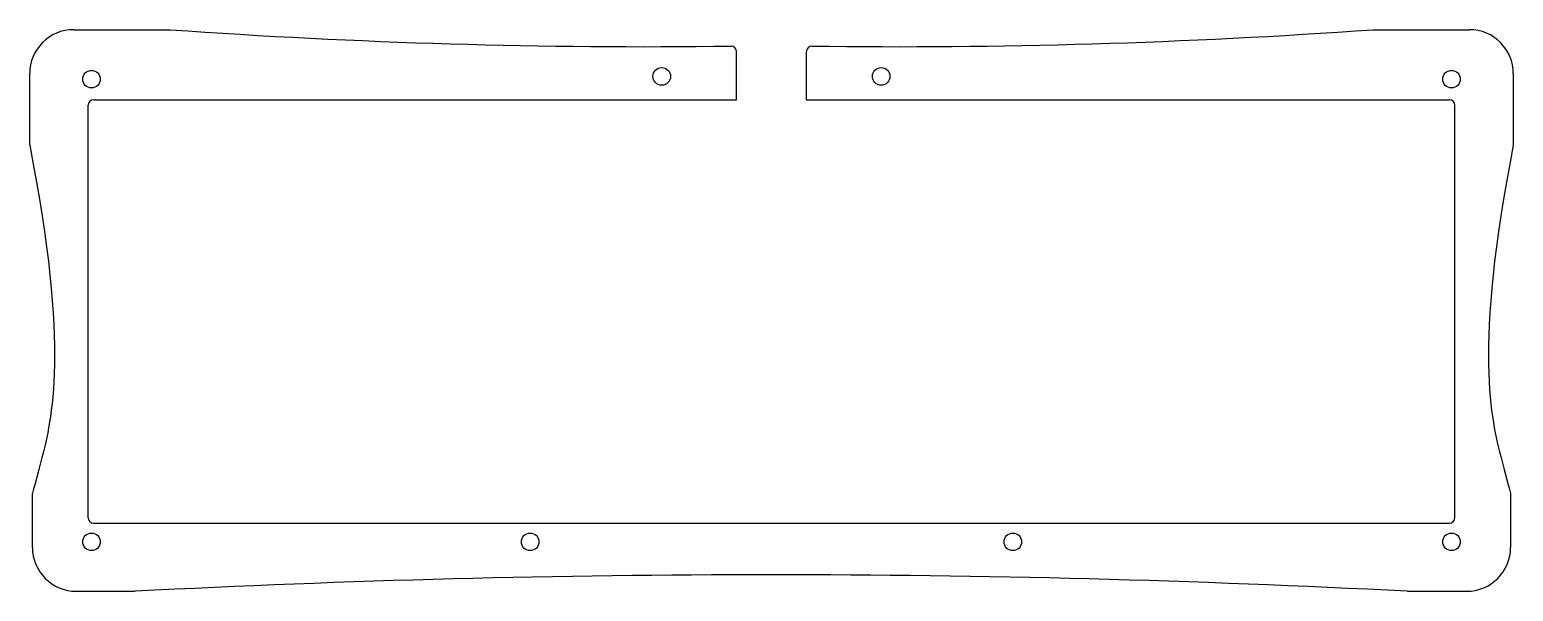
# Model space of a CAD drawing. Header units: millimetres. Extents: x 2 to 272, y 1 to 103.
import ezdxf

# ---------------------------------------------------------------- set-up
doc = ezdxf.new("R2010")
doc.units = ezdxf.units.MM
doc.layers.get('0').update_dxf_attribs({"lineweight": 25, "true_color": 0x000000})

msp = doc.modelspace()

# ---------------------------------------------------------------- linework, layer by layer
for p, q in [((9.5, 103.2), (27.1, 103.2)), ((246.06, 103.2), (263.65, 103.2)), ((130.22, 90.46), (130.22, 99.21)), ((142.93, 90.46), (142.93, 99.21)), ((1.5, 82.17), (1.5, 95.2)), ((271.65, 95.2), (271.65, 82.17)), ((12.15, 14.4), (12.15, 89.46)), ((13.15, 90.46), (130.22, 90.46)), ((142.93, 90.46), (260, 90.46)), ((261, 14.4), (261, 89.46)), ((2, 9), (2, 18.77)), ((271.15, 18.77), (271.15, 9)), ((13.15, 13.4), (260, 13.4)), ((10, 1), (20.7, 1)), ((252.35, 1), (263.15, 1))]:
    msp.add_line(p, q)
for centre in [(12.75, 94.2), (116.59, 94.7), (156.54, 94.7), (260.4, 94.2), (12.75, 10), (92.63, 10), (180.52, 10), (260.4, 10)]:
    msp.add_circle(centre, 1.6)
for centre, radius, start, end in [((9.5, 95.2), 8, 90, 180), ((113.71, 1314.77), 1214.66, 265.91077, 270.73169), ((159.44, 1314.78), 1214.67, 269.26831, 274.08921), ((263.65, 95.2), 8, 0, 90), ((129.22, 99.21), 1, 0, 89.8945), ((143.93, 99.21), 1, 90.1055, 180), ((13.15, 89.46), 1, 90, 180), ((260, 89.46), 1, 360, 90), ((13.15, 14.4), 1, 180, 270), ((260, 14.4), 1, 270, 0), ((10, 9), 8, 180, 270), ((263.15, 9), 8, 270, 0), ((136.52, -2233.71), 2237.71, 87.03303, 92.96697)]:
    msp.add_arc(centre, radius, start, end)
for points in [[(1.5, 82.17), (8.86, 45.03), (2, 18.77), (2, 18.77), (2, 18.77)], [(271.65, 82.17), (264.28, 45.03), (271.15, 18.77), (271.15, 18.77), (271.15, 18.77)]]:
    msp.add_open_spline(points, degree=3)

doc.saveas('drawing.dxf')
